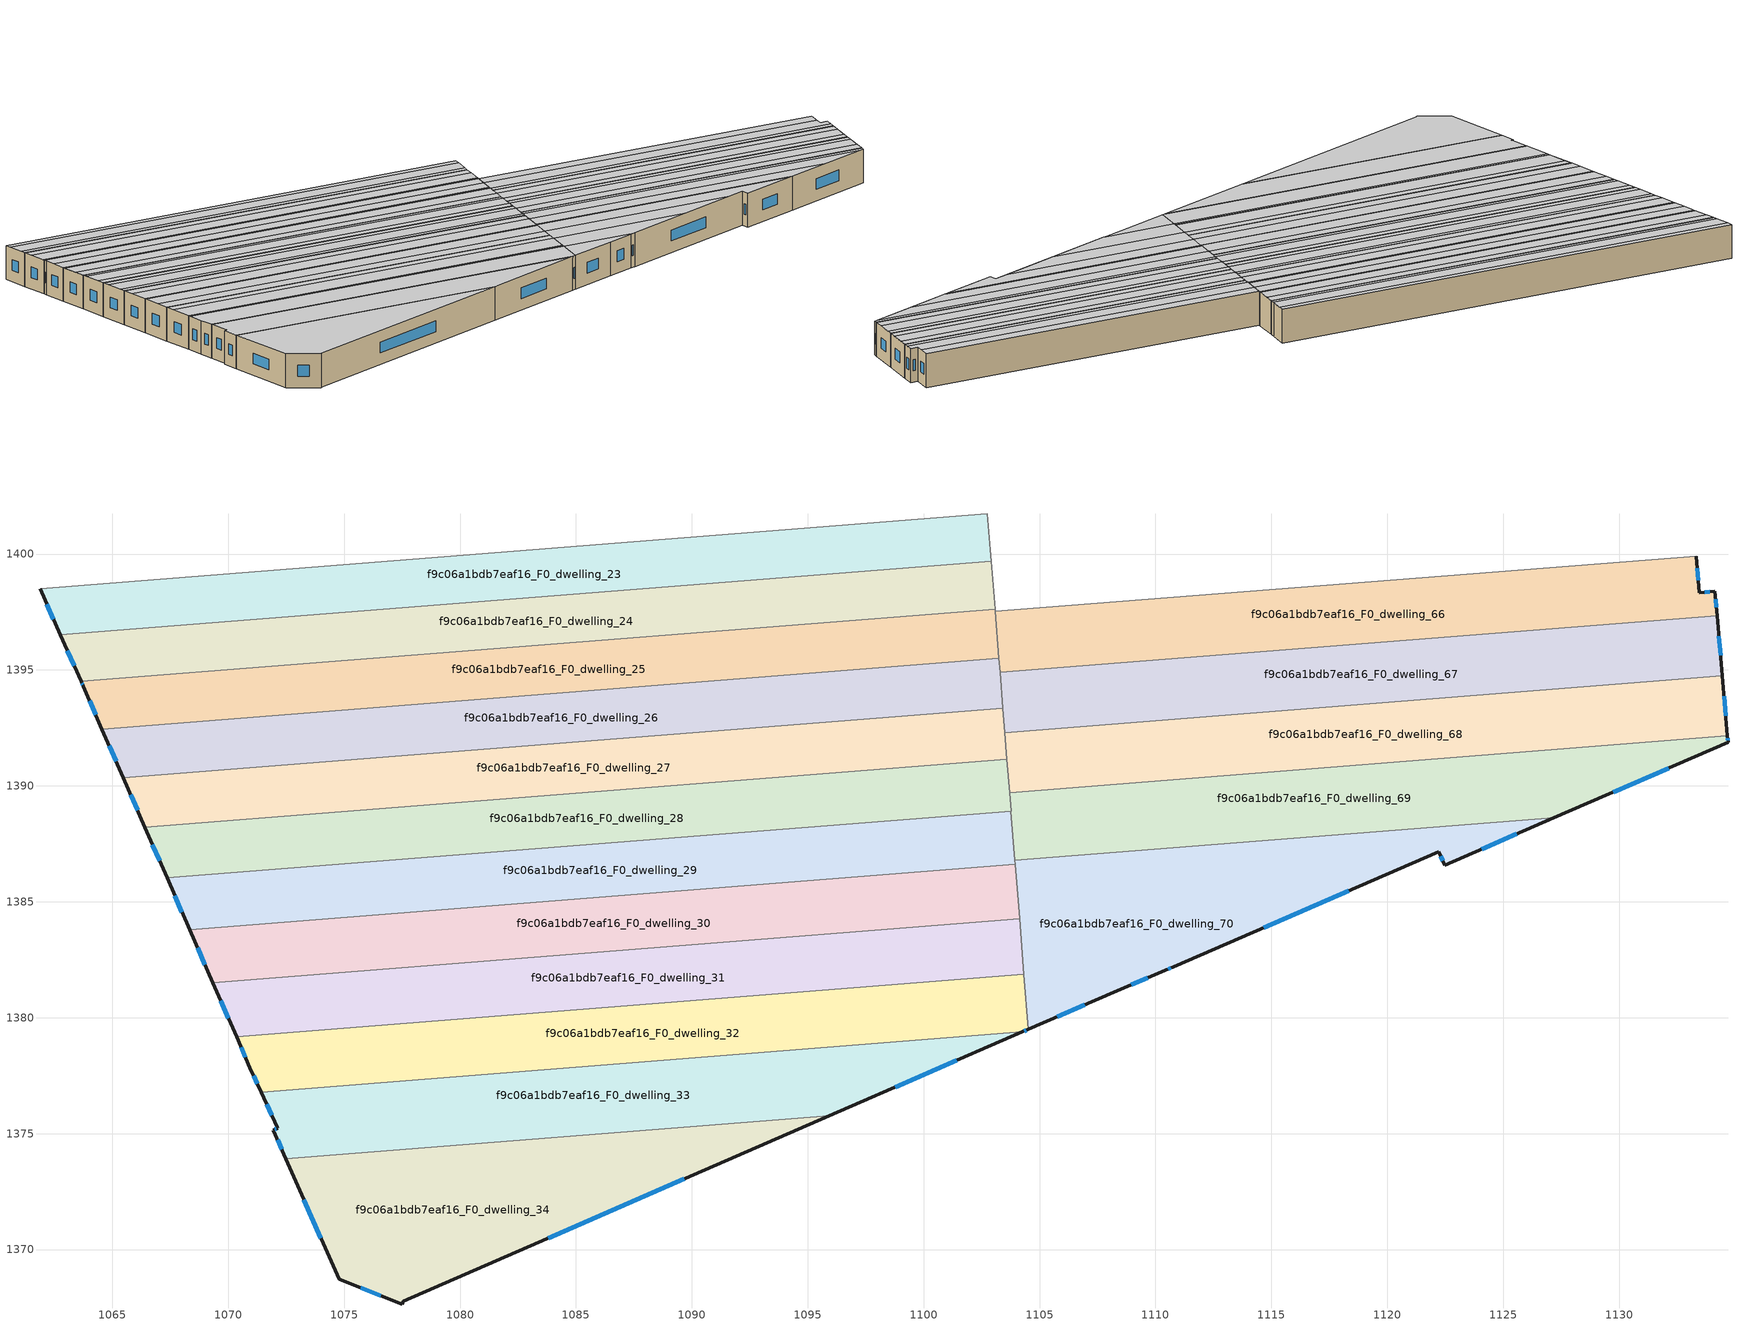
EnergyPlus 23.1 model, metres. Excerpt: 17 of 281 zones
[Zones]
f9c06a1bdb7eaf16_F0_dwelling_23
 floor ground (EU_floor_Construction): 1102.75,1401.74 1102.92,1399.7 1062.76,1396.52 1061.88,1398.5 z0
 wall outside (EU_wall_Construction): 1061.88,1398.5 1062.76,1396.52 z0:3
 wall to f9c06a1bdb7eaf16_F0_dwelling_24 (EU_wall_Construction): 1062.76,1396.52 1102.92,1399.7 z0:3
 wall to f9c06a1bdb7eaf16_F0_dwelling_22 (EU_wall_Construction): 1102.75,1401.74 1061.88,1398.5 z0:3
 wall to f9c06a1bdb7eaf16_F0_dwelling_65 (EU_wall_Construction): 1102.92,1399.7 1102.88,1400.18 z0:3
 wall to f9c06a1bdb7eaf16_F0_dwelling_64 (EU_wall_Construction): 1102.88,1400.18 1102.75,1401.74 z0:3
 window (EU_Window_Construction): 1062.18,1397.83 1062.46,1397.2 z1.02:1.98
 ceiling to f9c06a1bdb7eaf16_F1_dwelling_52 (EU_floor_Construction): 1102.88,1400.1 1102.79,1401.27 1062.08,1398.05 1062.59,1396.91 z3
 ceiling to f9c06a1bdb7eaf16_F1_dwelling_51 (EU_floor_Construction): 1102.79,1401.27 1102.75,1401.74 1061.88,1398.5 1062.08,1398.05 z3
 ceiling to f9c06a1bdb7eaf16_F1_dwelling_53 (EU_floor_Construction): 1102.92,1399.7 1102.88,1400.1 1062.59,1396.91 1062.76,1396.52 z3
f9c06a1bdb7eaf16_F0_dwelling_24
 floor ground (EU_floor_Construction): 1102.92,1399.7 1103.08,1397.62 1063.66,1394.5 1062.76,1396.52 z0
 wall outside (EU_wall_Construction): 1062.76,1396.52 1063.66,1394.5 z0:3
 wall to f9c06a1bdb7eaf16_F0_dwelling_25 (EU_wall_Construction): 1063.66,1394.5 1103.08,1397.62 z0:3
 wall to f9c06a1bdb7eaf16_F0_dwelling_65 (EU_wall_Construction): 1103.08,1397.62 1102.92,1399.7 z0:3
 window (EU_Window_Construction): 1063.07,1395.84 1063.35,1395.19 z1.02:1.98
 ceiling to f9c06a1bdb7eaf16_F1_dwelling_54 (EU_floor_Construction): 1103.07,1397.74 1102.98,1398.92 1063.09,1395.77 1063.6,1394.62 z3
 ceiling to f9c06a1bdb7eaf16_F1_dwelling_53 (EU_floor_Construction): 1102.98,1398.92 1102.92,1399.7 1062.76,1396.52 1063.09,1395.77 z3
 ceiling to f9c06a1bdb7eaf16_F1_dwelling_55 (EU_floor_Construction): 1103.08,1397.62 1103.07,1397.74 1063.6,1394.62 1063.66,1394.5 z3
f9c06a1bdb7eaf16_F0_dwelling_25
 floor ground (EU_floor_Construction): 1103.08,1397.62 1103.25,1395.51 1064.56,1392.45 1063.75,1394.3 1063.66,1394.5 z0
 wall outside (EU_wall_Construction): 1063.66,1394.5 1063.75,1394.3 1064.56,1392.45 z0:3
 wall to f9c06a1bdb7eaf16_F0_dwelling_26 (EU_wall_Construction): 1064.56,1392.45 1103.25,1395.51 z0:3
 wall to f9c06a1bdb7eaf16_F0_dwelling_66 (EU_wall_Construction): 1103.25,1395.51 1103.09,1397.52 z0:3
 wall to f9c06a1bdb7eaf16_F0_dwelling_65 (EU_wall_Construction): 1103.09,1397.52 1103.08,1397.62 z0:3
 window (EU_Window_Construction): 1064.02,1393.67 1064.28,1393.08 / 1063.69,1394.43 1063.72,1394.37 z1.02:1.98
 ceiling to f9c06a1bdb7eaf16_F1_dwelling_55 (EU_floor_Construction): 1103.16,1396.56 1103.08,1397.62 1063.66,1394.5 1063.75,1394.3 1064.11,1393.47 z3
 ceiling adiabatic (EU_roof_Construction): 1103.25,1395.51 1103.16,1396.56 1064.11,1393.47 1064.56,1392.45 z3
f9c06a1bdb7eaf16_F0_dwelling_26
 floor ground (EU_floor_Construction): 1103.25,1395.51 1103.42,1393.35 1065.47,1390.35 1064.56,1392.45 z0
 wall outside (EU_wall_Construction): 1064.56,1392.45 1065.47,1390.35 z0:3
 wall to f9c06a1bdb7eaf16_F0_dwelling_27 (EU_wall_Construction): 1065.47,1390.35 1103.42,1393.35 z0:3
 wall to f9c06a1bdb7eaf16_F0_dwelling_67 (EU_wall_Construction): 1103.42,1393.35 1103.29,1394.89 z0:3
 wall to f9c06a1bdb7eaf16_F0_dwelling_66 (EU_wall_Construction): 1103.3,1394.89 1103.25,1395.51 z0:3
 window (EU_Window_Construction): 1064.87,1391.73 1065.16,1391.06 z1.02:1.98
 ceiling to f9c06a1bdb7eaf16_F1_dwelling_57 (EU_floor_Construction): 1103.35,1394.18 1103.26,1395.37 1064.62,1392.31 1065.12,1391.15 z3
 ceiling to f9c06a1bdb7eaf16_F1_dwelling_58 (EU_floor_Construction): 1103.42,1393.35 1103.35,1394.18 1065.12,1391.15 1065.47,1390.35 z3
 ceiling adiabatic (EU_roof_Construction): 1103.26,1395.37 1103.25,1395.51 1064.56,1392.45 1065.47,1390.35 1064.62,1392.31 z3
f9c06a1bdb7eaf16_F0_dwelling_27
 floor ground (EU_floor_Construction): 1103.42,1393.35 1103.59,1391.15 1066.41,1388.21 1065.47,1390.35 z0
 wall outside (EU_wall_Construction): 1065.47,1390.35 1066.41,1388.21 z0:3
 wall to f9c06a1bdb7eaf16_F0_dwelling_28 (EU_wall_Construction): 1066.41,1388.21 1103.59,1391.15 z0:3
 wall to f9c06a1bdb7eaf16_F0_dwelling_68 (EU_wall_Construction): 1103.59,1391.15 1103.5,1392.3 z0:3
 wall to f9c06a1bdb7eaf16_F0_dwelling_67 (EU_wall_Construction): 1103.5,1392.3 1103.42,1393.35 z0:3
 window (EU_Window_Construction): 1065.79,1389.62 1066.09,1388.94 z1.02:1.98
 ceiling to f9c06a1bdb7eaf16_F1_dwelling_59 (EU_floor_Construction): 1103.54,1391.77 1103.45,1392.98 1065.63,1389.99 1066.15,1388.82 z3
 ceiling to f9c06a1bdb7eaf16_F1_dwelling_60 (EU_floor_Construction): 1103.59,1391.15 1103.54,1391.77 1066.15,1388.82 1066.41,1388.21 z3
 ceiling to f9c06a1bdb7eaf16_F1_dwelling_58 (EU_floor_Construction): 1103.45,1392.98 1103.42,1393.35 1065.47,1390.35 1065.63,1389.99 z3
f9c06a1bdb7eaf16_F0_dwelling_28
 floor ground (EU_floor_Construction): 1103.59,1391.15 1103.77,1388.91 1067.36,1386.03 1066.41,1388.21 z0
 wall outside (EU_wall_Construction): 1066.41,1388.21 1067.36,1386.03 z0:3
 wall to f9c06a1bdb7eaf16_F0_dwelling_29 (EU_wall_Construction): 1067.36,1386.03 1103.77,1388.91 z0:3
 wall to f9c06a1bdb7eaf16_F0_dwelling_69 (EU_wall_Construction): 1103.77,1388.91 1103.7,1389.7 z0:3
 wall to f9c06a1bdb7eaf16_F0_dwelling_68 (EU_wall_Construction): 1103.7,1389.7 1103.59,1391.15 z0:3
 window (EU_Window_Construction): 1066.73,1387.47 1067.04,1386.77 z1.02:1.98
 ceiling to f9c06a1bdb7eaf16_F1_dwelling_61 (EU_floor_Construction): 1103.73,1389.34 1103.64,1390.56 1066.66,1387.64 1067.18,1386.45 z3
 ceiling to f9c06a1bdb7eaf16_F1_dwelling_60 (EU_floor_Construction): 1103.64,1390.56 1103.59,1391.15 1066.41,1388.21 1066.66,1387.64 z3
 ceiling to f9c06a1bdb7eaf16_F1_dwelling_62 (EU_floor_Construction): 1103.77,1388.91 1103.73,1389.34 1067.18,1386.45 1067.36,1386.03 z3
f9c06a1bdb7eaf16_F0_dwelling_29
 floor ground (EU_floor_Construction): 1103.77,1388.91 1103.95,1386.62 1068.34,1383.8 1067.36,1386.03 z0
 wall outside (EU_wall_Construction): 1067.36,1386.03 1068.34,1383.8 z0:3
 wall to f9c06a1bdb7eaf16_F0_dwelling_30 (EU_wall_Construction): 1068.34,1383.8 1103.95,1386.62 z0:3
 wall to f9c06a1bdb7eaf16_F0_dwelling_70 (EU_wall_Construction): 1103.95,1386.62 1103.94,1386.78 z0:3
 wall to f9c06a1bdb7eaf16_F0_dwelling_69 (EU_wall_Construction): 1103.94,1386.78 1103.77,1388.91 z0:3
 window (EU_Window_Construction): 1067.7,1385.27 1068.01,1384.56 z1.02:1.98
 ceiling to f9c06a1bdb7eaf16_F1_dwelling_63 (EU_floor_Construction): 1103.94,1386.72 1103.83,1388.08 1067.72,1385.22 1068.29,1383.9 z3
 ceiling to f9c06a1bdb7eaf16_F1_dwelling_64 (EU_floor_Construction): 1103.95,1386.62 1103.94,1386.72 1068.29,1383.9 1068.34,1383.8 z3
 ceiling to f9c06a1bdb7eaf16_F1_dwelling_62 (EU_floor_Construction): 1103.83,1388.08 1103.77,1388.91 1067.36,1386.03 1067.72,1385.22 z3
f9c06a1bdb7eaf16_F0_dwelling_30
 floor ground (EU_floor_Construction): 1103.95,1386.62 1104.14,1384.27 1069.34,1381.52 1068.34,1383.8 z0
 wall outside (EU_wall_Construction): 1068.34,1383.8 1069.34,1381.52 z0:3
 wall to f9c06a1bdb7eaf16_F0_dwelling_31 (EU_wall_Construction): 1069.34,1381.52 1104.14,1384.27 z0:3
 wall to f9c06a1bdb7eaf16_F0_dwelling_70 (EU_wall_Construction): 1104.14,1384.27 1103.95,1386.61 z0:3
 window (EU_Window_Construction): 1068.68,1383.02 1069,1382.29 z1.02:1.98
 ceiling to f9c06a1bdb7eaf16_F1_dwelling_64 (EU_floor_Construction): 1104.06,1385.25 1103.95,1386.62 1068.34,1383.8 1068.92,1382.47 z3
 ceiling to f9c06a1bdb7eaf16_F1_dwelling_65 (EU_floor_Construction): 1104.13,1384.27 1104.06,1385.25 1068.92,1382.47 1069.34,1381.52 z3
f9c06a1bdb7eaf16_F0_dwelling_31
 floor ground (EU_floor_Construction): 1104.14,1384.27 1104.32,1381.87 1070.36,1379.18 1069.34,1381.52 z0
 wall outside (EU_wall_Construction): 1069.34,1381.52 1070.36,1379.18 z0:3
 wall to f9c06a1bdb7eaf16_F0_dwelling_32 (EU_wall_Construction): 1070.36,1379.18 1104.32,1381.87 z0:3
 wall to f9c06a1bdb7eaf16_F0_dwelling_70 (EU_wall_Construction): 1104.32,1381.87 1104.14,1384.27 z0:3
 window (EU_Window_Construction): 1069.68,1380.72 1070.01,1379.98 z1.02:1.98
 ceiling to f9c06a1bdb7eaf16_F1_dwelling_66 (EU_floor_Construction): 1104.32,1381.87 1104.19,1383.57 1069.64,1380.84 1070.36,1379.18 z3
 ceiling to f9c06a1bdb7eaf16_F1_dwelling_65 (EU_floor_Construction): 1104.19,1383.57 1104.13,1384.27 1069.34,1381.52 1069.64,1380.84 z3
f9c06a1bdb7eaf16_F0_dwelling_32
 floor ground (EU_floor_Construction): 1104.32,1381.87 1104.51,1379.49 1104.26,1379.38 1071.43,1376.79 1070.94,1377.85 1070.36,1379.18 z0
 wall outside (EU_wall_Construction): 1104.26,1379.38 1104.51,1379.49 / 1070.36,1379.18 1070.94,1377.85 1071.43,1376.79 z0:3
 wall to f9c06a1bdb7eaf16_F0_dwelling_33 (EU_wall_Construction): 1071.43,1376.79 1104.26,1379.38 z0:3
 wall to f9c06a1bdb7eaf16_F0_dwelling_70 (EU_wall_Construction): 1104.51,1379.49 1104.32,1381.87 z0:3
 window (EU_Window_Construction): 1104.35,1379.42 1104.43,1379.46 / 1071.11,1377.49 1071.26,1377.15 / 1070.56,1378.73 1070.74,1378.3 z1.02:1.98
 ceiling to f9c06a1bdb7eaf16_F1_dwelling_67 (EU_floor_Construction): 1104.26,1379.38 1104.49,1379.49 1104.51,1379.49 1104.34,1381.67 1070.45,1378.99 1070.94,1377.85 1071.43,1376.79 z3
 ceiling to f9c06a1bdb7eaf16_F1_dwelling_66 (EU_floor_Construction): 1104.34,1381.67 1104.32,1381.87 1070.36,1379.18 1070.45,1378.99 z3
f9c06a1bdb7eaf16_F0_dwelling_33
 floor ground (EU_floor_Construction): 1104.26,1379.38 1095.94,1375.77 1072.49,1373.92 1071.94,1375.15 1072.14,1375.23 1072.12,1375.27 1071.43,1376.79 z0
 wall outside (EU_wall_Construction): 1071.43,1376.79 1072.12,1375.27 1072.14,1375.23 1071.94,1375.15 1072.49,1373.92 / 1095.94,1375.77 1104.26,1379.38 z0:3
 wall to f9c06a1bdb7eaf16_F0_dwelling_34 (EU_wall_Construction): 1072.49,1373.92 1095.94,1375.77 z0:3
 window (EU_Window_Construction): 1071.66,1376.27 1071.89,1375.79 / 1098.77,1377 1101.43,1378.16 / 1072.13,1374.73 1072.3,1374.34 / 1072.08,1375.2 1072.01,1375.18 z1.02:1.98
 ceiling to f9c06a1bdb7eaf16_F1_dwelling_68 (EU_floor_Construction): 1104.26,1379.38 1071.43,1376.79 1072.12,1375.27 1072.14,1375.23 1071.94,1375.15 1072.49,1373.92 1095.94,1375.77 z3
f9c06a1bdb7eaf16_F0_dwelling_34
 floor ground (EU_floor_Construction): 1095.94,1375.77 1077.55,1367.76 1077.5,1367.64 1074.78,1368.71 1072.49,1373.92 z0
 wall outside (EU_wall_Construction): 1072.49,1373.92 1074.78,1368.71 1077.5,1367.64 1077.55,1367.76 1095.94,1375.77 z0:3
 window (EU_Window_Construction): 1073.27,1372.14 1074,1370.48 / 1083.8,1370.49 1089.68,1373.05 / 1075.71,1368.35 1076.58,1368.01 z1.02:1.98
 ceiling to f9c06a1bdb7eaf16_F1_dwelling_69 (EU_floor_Construction): 1095.94,1375.77 1072.49,1373.92 1074.78,1368.71 1077.5,1367.64 1077.55,1367.76 z3
f9c06a1bdb7eaf16_F0_dwelling_66
 floor ground (EU_floor_Construction): 1133.33,1399.92 1133.46,1398.34 1134.14,1398.41 1134.23,1397.34 1103.3,1394.89 1103.09,1397.52 z0
 wall outside (EU_wall_Construction): 1134.23,1397.34 1134.14,1398.41 1133.46,1398.34 1133.33,1399.92 z0:3
 wall to f9c06a1bdb7eaf16_F0_dwelling_67 (EU_wall_Construction): 1103.3,1394.89 1134.23,1397.34 z0:3
 wall to f9c06a1bdb7eaf16_F0_dwelling_65 (EU_wall_Construction): 1133.33,1399.92 1103.09,1397.52 z0:3
 window (EU_Window_Construction): 1133.91,1398.38 1133.69,1398.36 / 1134.2,1397.7 1134.17,1398.04 / 1133.42,1398.88 1133.38,1399.38 z1.02:1.98
 ceiling to f9c06a1bdb7eaf16_F1_dwelling_56 (EU_floor_Construction): 1134.19,1397.81 1134.14,1398.41 1133.46,1398.34 1133.41,1398.95 1103.16,1396.56 1103.26,1395.37 z3
 ceiling adiabatic (EU_roof_Construction): 1133.41,1398.95 1133.33,1399.92 1103.09,1397.52 1103.16,1396.56 z3
 ceiling to f9c06a1bdb7eaf16_F1_dwelling_57 (EU_floor_Construction): 1134.23,1397.34 1134.19,1397.81 1103.26,1395.37 1103.3,1394.89 z3
f9c06a1bdb7eaf16_F0_dwelling_67
 floor ground (EU_floor_Construction): 1134.23,1397.34 1134.45,1394.75 1103.5,1392.3 1103.3,1394.89 z0
 wall outside (EU_wall_Construction): 1134.45,1394.75 1134.23,1397.34 z0:3
 wall to f9c06a1bdb7eaf16_F0_dwelling_68 (EU_wall_Construction): 1103.5,1392.3 1134.45,1394.75 z0:3
 window (EU_Window_Construction): 1134.38,1395.63 1134.3,1396.46 z1.02:1.98
 ceiling to f9c06a1bdb7eaf16_F1_dwelling_58 (EU_floor_Construction): 1134.39,1395.43 1134.29,1396.62 1103.35,1394.18 1103.45,1392.98 z3
 ceiling to f9c06a1bdb7eaf16_F1_dwelling_59 (EU_floor_Construction): 1134.45,1394.74 1134.39,1395.43 1103.45,1392.98 1103.5,1392.3 z3
 ceiling to f9c06a1bdb7eaf16_F1_dwelling_57 (EU_floor_Construction): 1134.29,1396.62 1134.23,1397.34 1103.3,1394.89 1103.35,1394.18 z3
f9c06a1bdb7eaf16_F0_dwelling_68
 floor ground (EU_floor_Construction): 1134.45,1394.75 1134.67,1392.15 1103.7,1389.7 1103.5,1392.3 z0
 wall outside (EU_wall_Construction): 1134.67,1392.15 1134.45,1394.75 z0:3
 wall to f9c06a1bdb7eaf16_F0_dwelling_69 (EU_wall_Construction): 1103.7,1389.7 1134.67,1392.15 z0:3
 window (EU_Window_Construction): 1134.6,1393.03 1134.53,1393.86 z1.02:1.98
 ceiling to f9c06a1bdb7eaf16_F1_dwelling_60 (EU_floor_Construction): 1134.6,1393.01 1134.5,1394.22 1103.54,1391.77 1103.64,1390.56 z3
 ceiling to f9c06a1bdb7eaf16_F1_dwelling_61 (EU_floor_Construction): 1134.67,1392.15 1134.6,1393.01 1103.64,1390.56 1103.7,1389.7 z3
 ceiling to f9c06a1bdb7eaf16_F1_dwelling_59 (EU_floor_Construction): 1134.5,1394.22 1134.45,1394.74 1103.5,1392.3 1103.54,1391.77 z3
f9c06a1bdb7eaf16_F0_dwelling_69
 floor ground (EU_floor_Construction): 1134.67,1392.15 1134.7,1391.88 1127.18,1388.62 1103.94,1386.78 1103.7,1389.7 z0
 wall outside (EU_wall_Construction): 1127.18,1388.62 1134.7,1391.88 1134.67,1392.15 z0:3
 wall to f9c06a1bdb7eaf16_F0_dwelling_70 (EU_wall_Construction): 1103.94,1386.78 1127.18,1388.62 z0:3
 window (EU_Window_Construction): 1129.74,1389.73 1132.14,1390.77 / 1134.69,1391.97 1134.68,1392.06 z1.02:1.98
 ceiling to f9c06a1bdb7eaf16_F1_dwelling_62 (EU_floor_Construction): 1134.44,1391.77 1103.73,1389.34 1103.83,1388.08 1130.85,1390.21 z3
 ceiling to f9c06a1bdb7eaf16_F1_dwelling_61 (EU_floor_Construction): 1134.44,1391.77 1134.7,1391.88 1134.67,1392.15 1103.7,1389.7 1103.73,1389.34 z3
 ceiling to f9c06a1bdb7eaf16_F1_dwelling_63 (EU_floor_Construction): 1130.85,1390.21 1103.83,1388.08 1103.94,1386.78 1127.18,1388.62 z3
f9c06a1bdb7eaf16_F0_dwelling_70
 floor ground (EU_floor_Construction): 1127.18,1388.62 1122.47,1386.58 1122.21,1387.16 1110.79,1382.21 1110.41,1382.04 1108.2,1381.09 1104.51,1379.49 1103.94,1386.78 z0
 wall outside (EU_wall_Construction): 1104.51,1379.49 1108.2,1381.09 1110.41,1382.04 1110.79,1382.21 1122.21,1387.16 1122.47,1386.58 1127.18,1388.62 z0:3
 window (EU_Window_Construction): 1124.08,1387.27 1125.58,1387.92 / 1122.3,1386.96 1122.39,1386.78 / 1114.68,1383.89 1118.33,1385.47 / 1110.54,1382.09 1110.66,1382.15 / 1108.95,1381.41 1109.66,1381.72 / 1105.77,1380.04 1106.94,1380.55 z1.02:1.98
 ceiling to f9c06a1bdb7eaf16_F1_dwelling_65 (EU_floor_Construction): 1120.86,1386.58 1104.06,1385.25 1104.19,1383.57 1116.11,1384.51 z3
 ceiling to f9c06a1bdb7eaf16_F1_dwelling_63 (EU_floor_Construction): 1127.01,1388.54 1127.18,1388.62 1103.94,1386.78 1103.94,1386.72 z3
 ceiling to f9c06a1bdb7eaf16_F1_dwelling_66 (EU_floor_Construction): 1116.11,1384.51 1104.19,1383.57 1104.34,1381.67 1110.71,1382.17 1110.79,1382.21 z3
 ceiling to f9c06a1bdb7eaf16_F1_dwelling_67 (EU_floor_Construction): 1110.41,1382.04 1110.71,1382.17 1104.34,1381.67 1104.51,1379.49 1108.2,1381.09 z3
 ceiling to f9c06a1bdb7eaf16_F1_dwelling_64 (EU_floor_Construction): 1127.01,1388.54 1103.94,1386.72 1104.06,1385.25 1120.86,1386.58 1122.21,1387.16 1122.47,1386.58 z3
[Building]
EU S2 Campaign: North Axis=0; Terrain=City; Solar Distribution=FullExterior
[Site:Location]
Vienna: Latitude=48; Longitude=16.5; Time Zone=1; Elevation=183
[SizingPeriod:WeatherFileDays]
AnnualSizingPeriod: Begin Month=1; Begin Day of Month=1; End Month=12; End Day of Month=31; Day of Week for Start Day=Monday; Use Weather File Daylight Saving Period=No; Use Weather File Rain and Snow Indicators=No
[MATERIAL]
EU_InternalMass_Material: Roughness=MediumRough; Thickness=0.1; Conductivity=1; Density=1800; Specific Heat=900; Thermal Absorptance=0.9; Solar Absorptance=0.7; Visible Absorptance=0.7
[MATERIAL:NOMASS] Roughness=MediumRough; Thermal Absorptance=0.9; Solar Absorptance=0.7; Visible Absorptance=0.7
Name | Thermal Resistance
EU_wall_NoMass | 0.942466
EU_roof_NoMass | 0.551687
EU_floor_NoMass | 0.66527
[WINDOWMATERIAL:SIMPLEGLAZINGSYSTEM]
EU_Window_SimpleGlazing: UFactor=2.03367; Solar Heat Gain Coefficient=0.65; Visible Transmittance=0.65
[CONSTRUCTION]
EU_wall_Construction: EU_wall_NoMass
EU_roof_Construction: EU_roof_NoMass
EU_floor_Construction: EU_floor_NoMass
EU_Window_Construction: EU_Window_SimpleGlazing
EU_InternalMass_Construction: EU_InternalMass_Material
[ZONE] Type=1; Multiplier=1; Ceiling Height=autocalculate; Floor Area=autocalculate; Part of Total Floor Area=Yes
Name | Volume
f9c06a1bdb7eaf16_F0_dwelling_23 | 249.292
f9c06a1bdb7eaf16_F0_dwelling_24 | 249.281
f9c06a1bdb7eaf16_F0_dwelling_25 | 249.357
f9c06a1bdb7eaf16_F0_dwelling_26 | 249.215
f9c06a1bdb7eaf16_F0_dwelling_27 | 249.36
f9c06a1bdb7eaf16_F0_dwelling_28 | 249.264
f9c06a1bdb7eaf16_F0_dwelling_29 | 249.344
f9c06a1bdb7eaf16_F0_dwelling_30 | 249.226
f9c06a1bdb7eaf16_F0_dwelling_31 | 249.295
f9c06a1bdb7eaf16_F0_dwelling_32 | 249.34
f9c06a1bdb7eaf16_F0_dwelling_33 | 249.249
f9c06a1bdb7eaf16_F0_dwelling_34 | 249.455
f9c06a1bdb7eaf16_F0_dwelling_66 | 242.435
f9c06a1bdb7eaf16_F0_dwelling_67 | 242.314
f9c06a1bdb7eaf16_F0_dwelling_68 | 242.41
f9c06a1bdb7eaf16_F0_dwelling_69 | 242.302
f9c06a1bdb7eaf16_F0_dwelling_70 | 242.407
[INTERNALMASS] Construction=EU_InternalMass_Construction
Name | Zone or ZoneList | Surface Area
f9c06a1bdb7eaf16_F0_dwelling_23_EU_InternalMass | f9c06a1bdb7eaf16_F0_dwelling_23 | 83.0972
f9c06a1bdb7eaf16_F0_dwelling_24_EU_InternalMass | f9c06a1bdb7eaf16_F0_dwelling_24 | 83.0932
f9c06a1bdb7eaf16_F0_dwelling_25_EU_InternalMass | f9c06a1bdb7eaf16_F0_dwelling_25 | 83.1188
f9c06a1bdb7eaf16_F0_dwelling_26_EU_InternalMass | f9c06a1bdb7eaf16_F0_dwelling_26 | 83.0719
f9c06a1bdb7eaf16_F0_dwelling_27_EU_InternalMass | f9c06a1bdb7eaf16_F0_dwelling_27 | 83.1199
f9c06a1bdb7eaf16_F0_dwelling_28_EU_InternalMass | f9c06a1bdb7eaf16_F0_dwelling_28 | 83.0881
f9c06a1bdb7eaf16_F0_dwelling_29_EU_InternalMass | f9c06a1bdb7eaf16_F0_dwelling_29 | 83.1142
f9c06a1bdb7eaf16_F0_dwelling_30_EU_InternalMass | f9c06a1bdb7eaf16_F0_dwelling_30 | 83.075
f9c06a1bdb7eaf16_F0_dwelling_31_EU_InternalMass | f9c06a1bdb7eaf16_F0_dwelling_31 | 83.0987
f9c06a1bdb7eaf16_F0_dwelling_32_EU_InternalMass | f9c06a1bdb7eaf16_F0_dwelling_32 | 83.1134
f9c06a1bdb7eaf16_F0_dwelling_33_EU_InternalMass | f9c06a1bdb7eaf16_F0_dwelling_33 | 83.083
f9c06a1bdb7eaf16_F0_dwelling_34_EU_InternalMass | f9c06a1bdb7eaf16_F0_dwelling_34 | 83.1034
f9c06a1bdb7eaf16_F0_dwelling_66_EU_InternalMass | f9c06a1bdb7eaf16_F0_dwelling_66 | 80.812
f9c06a1bdb7eaf16_F0_dwelling_67_EU_InternalMass | f9c06a1bdb7eaf16_F0_dwelling_67 | 80.7716
f9c06a1bdb7eaf16_F0_dwelling_68_EU_InternalMass | f9c06a1bdb7eaf16_F0_dwelling_68 | 80.8032
f9c06a1bdb7eaf16_F0_dwelling_69_EU_InternalMass | f9c06a1bdb7eaf16_F0_dwelling_69 | 80.767
f9c06a1bdb7eaf16_F0_dwelling_70_EU_InternalMass | f9c06a1bdb7eaf16_F0_dwelling_70 | 80.8022
[OTHEREQUIPMENT] Fuel Type=Electricity; Design Level Calculation Method=Watts/Area; Power per Zone Floor Area=1; Fraction Latent=0; Fraction Radiant=0; Fraction Lost=0; Carbon Dioxide Generation Rate=0; EndUse Subcategory=EU_Step8_InternalGains
Name | Zone or ZoneList or Space or SpaceList | Schedule
EU_Step8_InternalGain_f9c06a1bdb7eaf16_F0_dwelling_23_f000 | f9c06a1bdb7eaf16_F0_dwelling_23 | EU_Step8_GainSchedule_f9c06a1bdb7eaf16_F0_dwelling_23_f000
EU_Step8_InternalGain_f9c06a1bdb7eaf16_F0_dwelling_24_f000 | f9c06a1bdb7eaf16_F0_dwelling_24 | EU_Step8_GainSchedule_f9c06a1bdb7eaf16_F0_dwelling_24_f000
EU_Step8_InternalGain_f9c06a1bdb7eaf16_F0_dwelling_25_f000 | f9c06a1bdb7eaf16_F0_dwelling_25 | EU_Step8_GainSchedule_f9c06a1bdb7eaf16_F0_dwelling_25_f000
EU_Step8_InternalGain_f9c06a1bdb7eaf16_F0_dwelling_26_f000 | f9c06a1bdb7eaf16_F0_dwelling_26 | EU_Step8_GainSchedule_f9c06a1bdb7eaf16_F0_dwelling_26_f000
EU_Step8_InternalGain_f9c06a1bdb7eaf16_F0_dwelling_27_f000 | f9c06a1bdb7eaf16_F0_dwelling_27 | EU_Step8_GainSchedule_f9c06a1bdb7eaf16_F0_dwelling_27_f000
EU_Step8_InternalGain_f9c06a1bdb7eaf16_F0_dwelling_28_f000 | f9c06a1bdb7eaf16_F0_dwelling_28 | EU_Step8_GainSchedule_f9c06a1bdb7eaf16_F0_dwelling_28_f000
EU_Step8_InternalGain_f9c06a1bdb7eaf16_F0_dwelling_29_f000 | f9c06a1bdb7eaf16_F0_dwelling_29 | EU_Step8_GainSchedule_f9c06a1bdb7eaf16_F0_dwelling_29_f000
EU_Step8_InternalGain_f9c06a1bdb7eaf16_F0_dwelling_30_f000 | f9c06a1bdb7eaf16_F0_dwelling_30 | EU_Step8_GainSchedule_f9c06a1bdb7eaf16_F0_dwelling_30_f000
EU_Step8_InternalGain_f9c06a1bdb7eaf16_F0_dwelling_31_f000 | f9c06a1bdb7eaf16_F0_dwelling_31 | EU_Step8_GainSchedule_f9c06a1bdb7eaf16_F0_dwelling_31_f000
EU_Step8_InternalGain_f9c06a1bdb7eaf16_F0_dwelling_32_f000 | f9c06a1bdb7eaf16_F0_dwelling_32 | EU_Step8_GainSchedule_f9c06a1bdb7eaf16_F0_dwelling_32_f000
EU_Step8_InternalGain_f9c06a1bdb7eaf16_F0_dwelling_33_f000 | f9c06a1bdb7eaf16_F0_dwelling_33 | EU_Step8_GainSchedule_f9c06a1bdb7eaf16_F0_dwelling_33_f000
EU_Step8_InternalGain_f9c06a1bdb7eaf16_F0_dwelling_34_f000 | f9c06a1bdb7eaf16_F0_dwelling_34 | EU_Step8_GainSchedule_f9c06a1bdb7eaf16_F0_dwelling_34_f000
EU_Step8_InternalGain_f9c06a1bdb7eaf16_F0_dwelling_66_f000 | f9c06a1bdb7eaf16_F0_dwelling_66 | EU_Step8_GainSchedule_f9c06a1bdb7eaf16_F0_dwelling_66_f000
EU_Step8_InternalGain_f9c06a1bdb7eaf16_F0_dwelling_67_f000 | f9c06a1bdb7eaf16_F0_dwelling_67 | EU_Step8_GainSchedule_f9c06a1bdb7eaf16_F0_dwelling_67_f000
EU_Step8_InternalGain_f9c06a1bdb7eaf16_F0_dwelling_68_f000 | f9c06a1bdb7eaf16_F0_dwelling_68 | EU_Step8_GainSchedule_f9c06a1bdb7eaf16_F0_dwelling_68_f000
EU_Step8_InternalGain_f9c06a1bdb7eaf16_F0_dwelling_69_f000 | f9c06a1bdb7eaf16_F0_dwelling_69 | EU_Step8_GainSchedule_f9c06a1bdb7eaf16_F0_dwelling_69_f000
EU_Step8_InternalGain_f9c06a1bdb7eaf16_F0_dwelling_70_f000 | f9c06a1bdb7eaf16_F0_dwelling_70 | EU_Step8_GainSchedule_f9c06a1bdb7eaf16_F0_dwelling_70_f000
[ZONEVENTILATION:DESIGNFLOWRATE] Schedule=EU_AlwaysOn; Design Flow Rate Calculation Method=AirChanges/Hour; Air Changes per Hour=0.530523; Ventilation Type=Natural; Fan Pressure Rise=0; Fan Total Efficiency=1; Constant Term Coefficient=1; Temperature Term Coefficient=0; Velocity Term Coefficient=0; Velocity Squared Term Coefficient=0; Minimum Indoor Temperature=-100; Maximum Indoor Temperature=100; Delta Temperature=-100; Minimum Outdoor Temperature=-100; Maximum Outdoor Temperature=100; Maximum Wind Speed=40
Name | Zone or ZoneList or Space or SpaceList
EU_ConstantAir_f9c06a1bdb7eaf16_F0_dwelling_23 | f9c06a1bdb7eaf16_F0_dwelling_23
EU_ConstantAir_f9c06a1bdb7eaf16_F0_dwelling_24 | f9c06a1bdb7eaf16_F0_dwelling_24
EU_ConstantAir_f9c06a1bdb7eaf16_F0_dwelling_25 | f9c06a1bdb7eaf16_F0_dwelling_25
EU_ConstantAir_f9c06a1bdb7eaf16_F0_dwelling_26 | f9c06a1bdb7eaf16_F0_dwelling_26
EU_ConstantAir_f9c06a1bdb7eaf16_F0_dwelling_27 | f9c06a1bdb7eaf16_F0_dwelling_27
EU_ConstantAir_f9c06a1bdb7eaf16_F0_dwelling_28 | f9c06a1bdb7eaf16_F0_dwelling_28
EU_ConstantAir_f9c06a1bdb7eaf16_F0_dwelling_29 | f9c06a1bdb7eaf16_F0_dwelling_29
EU_ConstantAir_f9c06a1bdb7eaf16_F0_dwelling_30 | f9c06a1bdb7eaf16_F0_dwelling_30
EU_ConstantAir_f9c06a1bdb7eaf16_F0_dwelling_31 | f9c06a1bdb7eaf16_F0_dwelling_31
EU_ConstantAir_f9c06a1bdb7eaf16_F0_dwelling_32 | f9c06a1bdb7eaf16_F0_dwelling_32
EU_ConstantAir_f9c06a1bdb7eaf16_F0_dwelling_33 | f9c06a1bdb7eaf16_F0_dwelling_33
EU_ConstantAir_f9c06a1bdb7eaf16_F0_dwelling_34 | f9c06a1bdb7eaf16_F0_dwelling_34
EU_ConstantAir_f9c06a1bdb7eaf16_F0_dwelling_66 | f9c06a1bdb7eaf16_F0_dwelling_66
EU_ConstantAir_f9c06a1bdb7eaf16_F0_dwelling_67 | f9c06a1bdb7eaf16_F0_dwelling_67
EU_ConstantAir_f9c06a1bdb7eaf16_F0_dwelling_68 | f9c06a1bdb7eaf16_F0_dwelling_68
EU_ConstantAir_f9c06a1bdb7eaf16_F0_dwelling_69 | f9c06a1bdb7eaf16_F0_dwelling_69
EU_ConstantAir_f9c06a1bdb7eaf16_F0_dwelling_70 | f9c06a1bdb7eaf16_F0_dwelling_70
[HVACTEMPLATE:THERMOSTAT] Constant Heating Setpoint=20; Constant Cooling Setpoint=50
EU_HeatOnly_f9c06a1bdb7eaf16_F0_dwelling_0; EU_HeatOnly_f9c06a1bdb7eaf16_F0_dwelling_1; EU_HeatOnly_f9c06a1bdb7eaf16_F0_dwelling_2; EU_HeatOnly_f9c06a1bdb7eaf16_F0_dwelling_3; EU_HeatOnly_f9c06a1bdb7eaf16_F0_dwelling_4; EU_HeatOnly_f9c06a1bdb7eaf16_F0_dwelling_5; EU_HeatOnly_f9c06a1bdb7eaf16_F0_dwelling_6; EU_HeatOnly_f9c06a1bdb7eaf16_F0_dwelling_7; EU_HeatOnly_f9c06a1bdb7eaf16_F0_dwelling_8; EU_HeatOnly_f9c06a1bdb7eaf16_F0_dwelling_9; EU_HeatOnly_f9c06a1bdb7eaf16_F0_dwelling_10; EU_HeatOnly_f9c06a1bdb7eaf16_F0_dwelling_11; EU_HeatOnly_f9c06a1bdb7eaf16_F0_dwelling_12; EU_HeatOnly_f9c06a1bdb7eaf16_F0_dwelling_13; EU_HeatOnly_f9c06a1bdb7eaf16_F0_dwelling_14; EU_HeatOnly_f9c06a1bdb7eaf16_F0_dwelling_15; EU_HeatOnly_f9c06a1bdb7eaf16_F0_dwelling_16; EU_HeatOnly_f9c06a1bdb7eaf16_F0_dwelling_17; EU_HeatOnly_f9c06a1bdb7eaf16_F0_dwelling_18; EU_HeatOnly_f9c06a1bdb7eaf16_F0_dwelling_19; EU_HeatOnly_f9c06a1bdb7eaf16_F0_dwelling_20; EU_HeatOnly_f9c06a1bdb7eaf16_F0_dwelling_21; EU_HeatOnly_f9c06a1bdb7eaf16_F0_dwelling_22; EU_HeatOnly_f9c06a1bdb7eaf16_F0_dwelling_23; EU_HeatOnly_f9c06a1bdb7eaf16_F0_dwelling_24; EU_HeatOnly_f9c06a1bdb7eaf16_F0_dwelling_25; EU_HeatOnly_f9c06a1bdb7eaf16_F0_dwelling_26; EU_HeatOnly_f9c06a1bdb7eaf16_F0_dwelling_27; EU_HeatOnly_f9c06a1bdb7eaf16_F0_dwelling_28; EU_HeatOnly_f9c06a1bdb7eaf16_F0_dwelling_29; EU_HeatOnly_f9c06a1bdb7eaf16_F0_dwelling_30; EU_HeatOnly_f9c06a1bdb7eaf16_F0_dwelling_31; EU_HeatOnly_f9c06a1bdb7eaf16_F0_dwelling_32; EU_HeatOnly_f9c06a1bdb7eaf16_F0_dwelling_33; EU_HeatOnly_f9c06a1bdb7eaf16_F0_dwelling_34; EU_HeatOnly_f9c06a1bdb7eaf16_F0_dwelling_35; EU_HeatOnly_f9c06a1bdb7eaf16_F0_dwelling_36; EU_HeatOnly_f9c06a1bdb7eaf16_F0_dwelling_37; EU_HeatOnly_f9c06a1bdb7eaf16_F0_dwelling_38; EU_HeatOnly_f9c06a1bdb7eaf16_F0_dwelling_39; EU_HeatOnly_f9c06a1bdb7eaf16_F0_dwelling_40; EU_HeatOnly_f9c06a1bdb7eaf16_F0_dwelling_41; EU_HeatOnly_f9c06a1bdb7eaf16_F0_dwelling_42; EU_HeatOnly_f9c06a1bdb7eaf16_F0_dwelling_43; EU_HeatOnly_f9c06a1bdb7eaf16_F0_dwelling_44; EU_HeatOnly_f9c06a1bdb7eaf16_F0_dwelling_45; EU_HeatOnly_f9c06a1bdb7eaf16_F0_dwelling_46; EU_HeatOnly_f9c06a1bdb7eaf16_F0_dwelling_47; EU_HeatOnly_f9c06a1bdb7eaf16_F0_dwelling_48; EU_HeatOnly_f9c06a1bdb7eaf16_F0_dwelling_49; EU_HeatOnly_f9c06a1bdb7eaf16_F0_dwelling_50; EU_HeatOnly_f9c06a1bdb7eaf16_F0_dwelling_51; EU_HeatOnly_f9c06a1bdb7eaf16_F0_dwelling_52; EU_HeatOnly_f9c06a1bdb7eaf16_F0_dwelling_53; EU_HeatOnly_f9c06a1bdb7eaf16_F0_dwelling_54; EU_HeatOnly_f9c06a1bdb7eaf16_F0_dwelling_55; EU_HeatOnly_f9c06a1bdb7eaf16_F0_dwelling_56; EU_HeatOnly_f9c06a1bdb7eaf16_F0_dwelling_57; EU_HeatOnly_f9c06a1bdb7eaf16_F0_dwelling_58; EU_HeatOnly_f9c06a1bdb7eaf16_F0_dwelling_59; EU_HeatOnly_f9c06a1bdb7eaf16_F0_dwelling_60; EU_HeatOnly_f9c06a1bdb7eaf16_F0_dwelling_61; EU_HeatOnly_f9c06a1bdb7eaf16_F0_dwelling_62; EU_HeatOnly_f9c06a1bdb7eaf16_F0_dwelling_63; EU_HeatOnly_f9c06a1bdb7eaf16_F0_dwelling_64; EU_HeatOnly_f9c06a1bdb7eaf16_F0_dwelling_65; EU_HeatOnly_f9c06a1bdb7eaf16_F0_dwelling_66; EU_HeatOnly_f9c06a1bdb7eaf16_F0_dwelling_67; EU_HeatOnly_f9c06a1bdb7eaf16_F0_dwelling_68; EU_HeatOnly_f9c06a1bdb7eaf16_F0_dwelling_69; EU_HeatOnly_f9c06a1bdb7eaf16_F0_dwelling_70; EU_HeatOnly_f9c06a1bdb7eaf16_F1_dwelling_0; EU_HeatOnly_f9c06a1bdb7eaf16_F1_dwelling_1; EU_HeatOnly_f9c06a1bdb7eaf16_F1_dwelling_2; EU_HeatOnly_f9c06a1bdb7eaf16_F1_dwelling_3; EU_HeatOnly_f9c06a1bdb7eaf16_F1_dwelling_4; EU_HeatOnly_f9c06a1bdb7eaf16_F1_dwelling_5; EU_HeatOnly_f9c06a1bdb7eaf16_F1_dwelling_6; EU_HeatOnly_f9c06a1bdb7eaf16_F1_dwelling_7; EU_HeatOnly_f9c06a1bdb7eaf16_F1_dwelling_8; EU_HeatOnly_f9c06a1bdb7eaf16_F1_dwelling_9; EU_HeatOnly_f9c06a1bdb7eaf16_F1_dwelling_10; EU_HeatOnly_f9c06a1bdb7eaf16_F1_dwelling_11; EU_HeatOnly_f9c06a1bdb7eaf16_F1_dwelling_12; EU_HeatOnly_f9c06a1bdb7eaf16_F1_dwelling_13; EU_HeatOnly_f9c06a1bdb7eaf16_F1_dwelling_14; EU_HeatOnly_f9c06a1bdb7eaf16_F1_dwelling_15; EU_HeatOnly_f9c06a1bdb7eaf16_F1_dwelling_16; EU_HeatOnly_f9c06a1bdb7eaf16_F1_dwelling_17; EU_HeatOnly_f9c06a1bdb7eaf16_F1_dwelling_18; EU_HeatOnly_f9c06a1bdb7eaf16_F1_dwelling_19; EU_HeatOnly_f9c06a1bdb7eaf16_F1_dwelling_20; EU_HeatOnly_f9c06a1bdb7eaf16_F1_dwelling_21; EU_HeatOnly_f9c06a1bdb7eaf16_F1_dwelling_22; EU_HeatOnly_f9c06a1bdb7eaf16_F1_dwelling_23; EU_HeatOnly_f9c06a1bdb7eaf16_F1_dwelling_24; EU_HeatOnly_f9c06a1bdb7eaf16_F1_dwelling_25; EU_HeatOnly_f9c06a1bdb7eaf16_F1_dwelling_26; EU_HeatOnly_f9c06a1bdb7eaf16_F1_dwelling_27; EU_HeatOnly_f9c06a1bdb7eaf16_F1_dwelling_28; EU_HeatOnly_f9c06a1bdb7eaf16_F1_dwelling_29; EU_HeatOnly_f9c06a1bdb7eaf16_F1_dwelling_30; EU_HeatOnly_f9c06a1bdb7eaf16_F1_dwelling_31; EU_HeatOnly_f9c06a1bdb7eaf16_F1_dwelling_32; EU_HeatOnly_f9c06a1bdb7eaf16_F1_dwelling_33; EU_HeatOnly_f9c06a1bdb7eaf16_F1_dwelling_34; EU_HeatOnly_f9c06a1bdb7eaf16_F1_dwelling_35; EU_HeatOnly_f9c06a1bdb7eaf16_F1_dwelling_36; EU_HeatOnly_f9c06a1bdb7eaf16_F1_dwelling_37; EU_HeatOnly_f9c06a1bdb7eaf16_F1_dwelling_38; EU_HeatOnly_f9c06a1bdb7eaf16_F1_dwelling_39; EU_HeatOnly_f9c06a1bdb7eaf16_F1_dwelling_40; EU_HeatOnly_f9c06a1bdb7eaf16_F1_dwelling_41; EU_HeatOnly_f9c06a1bdb7eaf16_F1_dwelling_42; EU_HeatOnly_f9c06a1bdb7eaf16_F1_dwelling_43; EU_HeatOnly_f9c06a1bdb7eaf16_F1_dwelling_44; EU_HeatOnly_f9c06a1bdb7eaf16_F1_dwelling_45; EU_HeatOnly_f9c06a1bdb7eaf16_F1_dwelling_46; EU_HeatOnly_f9c06a1bdb7eaf16_F1_dwelling_47; EU_HeatOnly_f9c06a1bdb7eaf16_F1_dwelling_48; EU_HeatOnly_f9c06a1bdb7eaf16_F1_dwelling_49; EU_HeatOnly_f9c06a1bdb7eaf16_F1_dwelling_50; EU_HeatOnly_f9c06a1bdb7eaf16_F1_dwelling_51; EU_HeatOnly_f9c06a1bdb7eaf16_F1_dwelling_52; EU_HeatOnly_f9c06a1bdb7eaf16_F1_dwelling_53; EU_HeatOnly_f9c06a1bdb7eaf16_F1_dwelling_54; EU_HeatOnly_f9c06a1bdb7eaf16_F1_dwelling_55; EU_HeatOnly_f9c06a1bdb7eaf16_F1_dwelling_56; EU_HeatOnly_f9c06a1bdb7eaf16_F1_dwelling_57; EU_HeatOnly_f9c06a1bdb7eaf16_F1_dwelling_58; EU_HeatOnly_f9c06a1bdb7eaf16_F1_dwelling_59; EU_HeatOnly_f9c06a1bdb7eaf16_F1_dwelling_60; EU_HeatOnly_f9c06a1bdb7eaf16_F1_dwelling_61; EU_HeatOnly_f9c06a1bdb7eaf16_F1_dwelling_62; EU_HeatOnly_f9c06a1bdb7eaf16_F1_dwelling_63; EU_HeatOnly_f9c06a1bdb7eaf16_F1_dwelling_64; EU_HeatOnly_f9c06a1bdb7eaf16_F1_dwelling_65; EU_HeatOnly_f9c06a1bdb7eaf16_F1_dwelling_66; EU_HeatOnly_f9c06a1bdb7eaf16_F1_dwelling_67; EU_HeatOnly_f9c06a1bdb7eaf16_F1_dwelling_68; EU_HeatOnly_f9c06a1bdb7eaf16_F1_dwelling_69; EU_HeatOnly_f9c06a1bdb7eaf16_F2_dwelling_0; EU_HeatOnly_f9c06a1bdb7eaf16_F2_dwelling_1; EU_HeatOnly_f9c06a1bdb7eaf16_F2_dwelling_2; EU_HeatOnly_f9c06a1bdb7eaf16_F2_dwelling_3; EU_HeatOnly_f9c06a1bdb7eaf16_F2_dwelling_4; EU_HeatOnly_f9c06a1bdb7eaf16_F2_dwelling_5; EU_HeatOnly_f9c06a1bdb7eaf16_F2_dwelling_6; EU_HeatOnly_f9c06a1bdb7eaf16_F2_dwelling_7; EU_HeatOnly_f9c06a1bdb7eaf16_F2_dwelling_8; EU_HeatOnly_f9c06a1bdb7eaf16_F2_dwelling_9; EU_HeatOnly_f9c06a1bdb7eaf16_F2_dwelling_10; EU_HeatOnly_f9c06a1bdb7eaf16_F2_dwelling_11; EU_HeatOnly_f9c06a1bdb7eaf16_F2_dwelling_12; EU_HeatOnly_f9c06a1bdb7eaf16_F2_dwelling_13; EU_HeatOnly_f9c06a1bdb7eaf16_F2_dwelling_14; EU_HeatOnly_f9c06a1bdb7eaf16_F2_dwelling_15; EU_HeatOnly_f9c06a1bdb7eaf16_F2_dwelling_16; EU_HeatOnly_f9c06a1bdb7eaf16_F2_dwelling_17; EU_HeatOnly_f9c06a1bdb7eaf16_F2_dwelling_18; EU_HeatOnly_f9c06a1bdb7eaf16_F2_dwelling_19; EU_HeatOnly_f9c06a1bdb7eaf16_F2_dwelling_20; EU_HeatOnly_f9c06a1bdb7eaf16_F2_dwelling_21; EU_HeatOnly_f9c06a1bdb7eaf16_F2_dwelling_22; EU_HeatOnly_f9c06a1bdb7eaf16_F2_dwelling_23; EU_HeatOnly_f9c06a1bdb7eaf16_F2_dwelling_24; EU_HeatOnly_f9c06a1bdb7eaf16_F2_dwelling_25; EU_HeatOnly_f9c06a1bdb7eaf16_F2_dwelling_26; EU_HeatOnly_f9c06a1bdb7eaf16_F2_dwelling_27; EU_HeatOnly_f9c06a1bdb7eaf16_F2_dwelling_28; EU_HeatOnly_f9c06a1bdb7eaf16_F2_dwelling_29; EU_HeatOnly_f9c06a1bdb7eaf16_F2_dwelling_30; EU_HeatOnly_f9c06a1bdb7eaf16_F2_dwelling_31; EU_HeatOnly_f9c06a1bdb7eaf16_F2_dwelling_32; EU_HeatOnly_f9c06a1bdb7eaf16_F2_dwelling_33; EU_HeatOnly_f9c06a1bdb7eaf16_F2_dwelling_34; EU_HeatOnly_f9c06a1bdb7eaf16_F2_dwelling_35; EU_HeatOnly_f9c06a1bdb7eaf16_F2_dwelling_36; EU_HeatOnly_f9c06a1bdb7eaf16_F2_dwelling_37; EU_HeatOnly_f9c06a1bdb7eaf16_F2_dwelling_38; EU_HeatOnly_f9c06a1bdb7eaf16_F2_dwelling_39; EU_HeatOnly_f9c06a1bdb7eaf16_F2_dwelling_40; EU_HeatOnly_f9c06a1bdb7eaf16_F2_dwelling_41; EU_HeatOnly_f9c06a1bdb7eaf16_F2_dwelling_42; EU_HeatOnly_f9c06a1bdb7eaf16_F2_dwelling_43; EU_HeatOnly_f9c06a1bdb7eaf16_F2_dwelling_44; EU_HeatOnly_f9c06a1bdb7eaf16_F2_dwelling_45; EU_HeatOnly_f9c06a1bdb7eaf16_F2_dwelling_46; EU_HeatOnly_f9c06a1bdb7eaf16_F2_dwelling_47; EU_HeatOnly_f9c06a1bdb7eaf16_F2_dwelling_48; EU_HeatOnly_f9c06a1bdb7eaf16_F2_dwelling_49; EU_HeatOnly_f9c06a1bdb7eaf16_F2_dwelling_50; EU_HeatOnly_f9c06a1bdb7eaf16_F2_dwelling_51; EU_HeatOnly_f9c06a1bdb7eaf16_F2_dwelling_52; EU_HeatOnly_f9c06a1bdb7eaf16_F2_dwelling_53; EU_HeatOnly_f9c06a1bdb7eaf16_F2_dwelling_54; EU_HeatOnly_f9c06a1bdb7eaf16_F2_dwelling_55; EU_HeatOnly_f9c06a1bdb7eaf16_F2_dwelling_56; EU_HeatOnly_f9c06a1bdb7eaf16_F2_dwelling_57; EU_HeatOnly_f9c06a1bdb7eaf16_F2_dwelling_58; EU_HeatOnly_f9c06a1bdb7eaf16_F2_dwelling_59; EU_HeatOnly_f9c06a1bdb7eaf16_F2_dwelling_60; EU_HeatOnly_f9c06a1bdb7eaf16_F2_dwelling_61; EU_HeatOnly_f9c06a1bdb7eaf16_F2_dwelling_62; EU_HeatOnly_f9c06a1bdb7eaf16_F2_dwelling_63; EU_HeatOnly_f9c06a1bdb7eaf16_F2_dwelling_64; EU_HeatOnly_f9c06a1bdb7eaf16_F2_dwelling_65; EU_HeatOnly_f9c06a1bdb7eaf16_F2_dwelling_66; EU_HeatOnly_f9c06a1bdb7eaf16_F2_dwelling_67; EU_HeatOnly_f9c06a1bdb7eaf16_F2_dwelling_68; EU_HeatOnly_f9c06a1bdb7eaf16_F2_dwelling_69; EU_HeatOnly_f9c06a1bdb7eaf16_F3_dwelling_0; EU_HeatOnly_f9c06a1bdb7eaf16_F3_dwelling_1; EU_HeatOnly_f9c06a1bdb7eaf16_F3_dwelling_2; EU_HeatOnly_f9c06a1bdb7eaf16_F3_dwelling_3; EU_HeatOnly_f9c06a1bdb7eaf16_F3_dwelling_4; EU_HeatOnly_f9c06a1bdb7eaf16_F3_dwelling_5; EU_HeatOnly_f9c06a1bdb7eaf16_F3_dwelling_6; EU_HeatOnly_f9c06a1bdb7eaf16_F3_dwelling_7; EU_HeatOnly_f9c06a1bdb7eaf16_F3_dwelling_8; EU_HeatOnly_f9c06a1bdb7eaf16_F3_dwelling_9; EU_HeatOnly_f9c06a1bdb7eaf16_F3_dwelling_10; EU_HeatOnly_f9c06a1bdb7eaf16_F3_dwelling_11; EU_HeatOnly_f9c06a1bdb7eaf16_F3_dwelling_12; EU_HeatOnly_f9c06a1bdb7eaf16_F3_dwelling_13; EU_HeatOnly_f9c06a1bdb7eaf16_F3_dwelling_14; EU_HeatOnly_f9c06a1bdb7eaf16_F3_dwelling_15; EU_HeatOnly_f9c06a1bdb7eaf16_F3_dwelling_16; EU_HeatOnly_f9c06a1bdb7eaf16_F3_dwelling_17; EU_HeatOnly_f9c06a1bdb7eaf16_F3_dwelling_18; EU_HeatOnly_f9c06a1bdb7eaf16_F3_dwelling_19; EU_HeatOnly_f9c06a1bdb7eaf16_F3_dwelling_20; EU_HeatOnly_f9c06a1bdb7eaf16_F3_dwelling_21; EU_HeatOnly_f9c06a1bdb7eaf16_F3_dwelling_22; EU_HeatOnly_f9c06a1bdb7eaf16_F3_dwelling_23; EU_HeatOnly_f9c06a1bdb7eaf16_F3_dwelling_24; EU_HeatOnly_f9c06a1bdb7eaf16_F3_dwelling_25; EU_HeatOnly_f9c06a1bdb7eaf16_F3_dwelling_26; EU_HeatOnly_f9c06a1bdb7eaf16_F3_dwelling_27; EU_HeatOnly_f9c06a1bdb7eaf16_F3_dwelling_28; EU_HeatOnly_f9c06a1bdb7eaf16_F3_dwelling_29; EU_HeatOnly_f9c06a1bdb7eaf16_F3_dwelling_30; EU_HeatOnly_f9c06a1bdb7eaf16_F3_dwelling_31; EU_HeatOnly_f9c06a1bdb7eaf16_F3_dwelling_32; EU_HeatOnly_f9c06a1bdb7eaf16_F3_dwelling_33; EU_HeatOnly_f9c06a1bdb7eaf16_F3_dwelling_34
[HVACTEMPLATE:ZONE:IDEALLOADSAIRSYSTEM] System Availability Schedule=EU_AlwaysOn; Maximum Heating Supply Air Temperature=50; Minimum Cooling Supply Air Temperature=13; Maximum Heating Supply Air Humidity Ratio=0.0156; Minimum Cooling Supply Air Humidity Ratio=0.0077; Heating Limit=NoLimit; Cooling Limit=NoLimit; Heating Availability Schedule=EU_AlwaysOn; Cooling Availability Schedule=EU_CoolingOff; Dehumidification Control Type=ConstantSensibleHeatRatio; Cooling Sensible Heat Ratio=0.7; Dehumidification Setpoint=60; Humidification Control Type=None; Humidification Setpoint=30; Outdoor Air Method=None; Outdoor Air Flow Rate per Person=0.00944; Outdoor Air Flow Rate per Zone Floor Area=0; Outdoor Air Flow Rate per Zone=0; Demand Controlled Ventilation Type=None; Outdoor Air Economizer Type=NoEconomizer; Heat Recovery Type=None; Sensible Heat Recovery Effectiveness=0.7; Latent Heat Recovery Effectiveness=0.65
Name | Template Thermostat
f9c06a1bdb7eaf16_F0_dwelling_23 | EU_HeatOnly_f9c06a1bdb7eaf16_F0_dwelling_23
f9c06a1bdb7eaf16_F0_dwelling_24 | EU_HeatOnly_f9c06a1bdb7eaf16_F0_dwelling_24
f9c06a1bdb7eaf16_F0_dwelling_25 | EU_HeatOnly_f9c06a1bdb7eaf16_F0_dwelling_25
f9c06a1bdb7eaf16_F0_dwelling_26 | EU_HeatOnly_f9c06a1bdb7eaf16_F0_dwelling_26
f9c06a1bdb7eaf16_F0_dwelling_27 | EU_HeatOnly_f9c06a1bdb7eaf16_F0_dwelling_27
f9c06a1bdb7eaf16_F0_dwelling_28 | EU_HeatOnly_f9c06a1bdb7eaf16_F0_dwelling_28
f9c06a1bdb7eaf16_F0_dwelling_29 | EU_HeatOnly_f9c06a1bdb7eaf16_F0_dwelling_29
f9c06a1bdb7eaf16_F0_dwelling_30 | EU_HeatOnly_f9c06a1bdb7eaf16_F0_dwelling_30
f9c06a1bdb7eaf16_F0_dwelling_31 | EU_HeatOnly_f9c06a1bdb7eaf16_F0_dwelling_31
f9c06a1bdb7eaf16_F0_dwelling_32 | EU_HeatOnly_f9c06a1bdb7eaf16_F0_dwelling_32
f9c06a1bdb7eaf16_F0_dwelling_33 | EU_HeatOnly_f9c06a1bdb7eaf16_F0_dwelling_33
f9c06a1bdb7eaf16_F0_dwelling_34 | EU_HeatOnly_f9c06a1bdb7eaf16_F0_dwelling_34
f9c06a1bdb7eaf16_F0_dwelling_66 | EU_HeatOnly_f9c06a1bdb7eaf16_F0_dwelling_66
f9c06a1bdb7eaf16_F0_dwelling_67 | EU_HeatOnly_f9c06a1bdb7eaf16_F0_dwelling_67
f9c06a1bdb7eaf16_F0_dwelling_68 | EU_HeatOnly_f9c06a1bdb7eaf16_F0_dwelling_68
f9c06a1bdb7eaf16_F0_dwelling_69 | EU_HeatOnly_f9c06a1bdb7eaf16_F0_dwelling_69
f9c06a1bdb7eaf16_F0_dwelling_70 | EU_HeatOnly_f9c06a1bdb7eaf16_F0_dwelling_70
[SIZING:ZONE] Zone Cooling Design Supply Air Temperature Input Method=SupplyAirTemperature; Zone Cooling Design Supply Air Temperature=13; Zone Heating Design Supply Air Temperature Input Method=SupplyAirTemperature; Zone Heating Design Supply Air Temperature=50; Zone Cooling Design Supply Air Humidity Ratio=0.008; Zone Heating Design Supply Air Humidity Ratio=0.008; Cooling Design Air Flow Method=DesignDay; Cooling Design Air Flow Rate=0; Cooling Minimum Air Flow per Zone Floor Area=0.000762; Cooling Minimum Air Flow=0; Cooling Minimum Air Flow Fraction=0.2; Heating Design Air Flow Method=DesignDay; Heating Design Air Flow Rate=0; Heating Maximum Air Flow per Zone Floor Area=0.002032; Heating Maximum Air Flow=0.141576; Heating Maximum Air Flow Fraction=0.3; Account for Dedicated Outdoor Air System=No; Dedicated Outdoor Air System Control Strategy=NeutralSupplyAir; Dedicated Outdoor Air Low Setpoint Temperature for Design=autosize; Dedicated Outdoor Air High Setpoint Temperature for Design=autosize; Zone Load Sizing Method=Sensible Load Only No Latent Load; Zone Latent Cooling Design Supply Air Humidity Ratio Input Method=HumidityRatioDifference; Zone Cooling Design Supply Air Humidity Ratio Difference=0.005; Zone Latent Heating Design Supply Air Humidity Ratio Input Method=HumidityRatioDifference; Zone Humidification Design Supply Air Humidity Ratio Difference=0.005
f9c06a1bdb7eaf16_F0_dwelling_23; f9c06a1bdb7eaf16_F0_dwelling_24; f9c06a1bdb7eaf16_F0_dwelling_25; f9c06a1bdb7eaf16_F0_dwelling_26; f9c06a1bdb7eaf16_F0_dwelling_27; f9c06a1bdb7eaf16_F0_dwelling_28; f9c06a1bdb7eaf16_F0_dwelling_29; f9c06a1bdb7eaf16_F0_dwelling_30; f9c06a1bdb7eaf16_F0_dwelling_31; f9c06a1bdb7eaf16_F0_dwelling_32; f9c06a1bdb7eaf16_F0_dwelling_33; f9c06a1bdb7eaf16_F0_dwelling_34; f9c06a1bdb7eaf16_F0_dwelling_66; f9c06a1bdb7eaf16_F0_dwelling_67; f9c06a1bdb7eaf16_F0_dwelling_68; f9c06a1bdb7eaf16_F0_dwelling_69; f9c06a1bdb7eaf16_F0_dwelling_70
[SCHEDULE:CONSTANT]
Name | Hourly Value
EU_AlwaysOn | 1
EU_CoolingOff | 0
[SCHEDULE:FILE] Column Number=1; Rows to Skip at Top=0; Number of Hours of Data=8760; Column Separator=Comma; Interpolate to Timestep=No; Minutes per Item=60; Adjust Schedule for Daylight Savings=Yes
Name | File
EU_Step8_GainSchedule_f9c06a1bdb7eaf16_F0_dwelling_23_f000 | ../../schedules/f9c06a1bdb7eaf16/f9c06a1bdb7eaf16_F0_dwelling_23_f000_gain.csv
EU_Step8_GainSchedule_f9c06a1bdb7eaf16_F0_dwelling_24_f000 | ../../schedules/f9c06a1bdb7eaf16/f9c06a1bdb7eaf16_F0_dwelling_24_f000_gain.csv
EU_Step8_GainSchedule_f9c06a1bdb7eaf16_F0_dwelling_25_f000 | ../../schedules/f9c06a1bdb7eaf16/f9c06a1bdb7eaf16_F0_dwelling_25_f000_gain.csv
EU_Step8_GainSchedule_f9c06a1bdb7eaf16_F0_dwelling_26_f000 | ../../schedules/f9c06a1bdb7eaf16/f9c06a1bdb7eaf16_F0_dwelling_26_f000_gain.csv
EU_Step8_GainSchedule_f9c06a1bdb7eaf16_F0_dwelling_27_f000 | ../../schedules/f9c06a1bdb7eaf16/f9c06a1bdb7eaf16_F0_dwelling_27_f000_gain.csv
EU_Step8_GainSchedule_f9c06a1bdb7eaf16_F0_dwelling_28_f000 | ../../schedules/f9c06a1bdb7eaf16/f9c06a1bdb7eaf16_F0_dwelling_28_f000_gain.csv
EU_Step8_GainSchedule_f9c06a1bdb7eaf16_F0_dwelling_29_f000 | ../../schedules/f9c06a1bdb7eaf16/f9c06a1bdb7eaf16_F0_dwelling_29_f000_gain.csv
EU_Step8_GainSchedule_f9c06a1bdb7eaf16_F0_dwelling_30_f000 | ../../schedules/f9c06a1bdb7eaf16/f9c06a1bdb7eaf16_F0_dwelling_30_f000_gain.csv
EU_Step8_GainSchedule_f9c06a1bdb7eaf16_F0_dwelling_31_f000 | ../../schedules/f9c06a1bdb7eaf16/f9c06a1bdb7eaf16_F0_dwelling_31_f000_gain.csv
EU_Step8_GainSchedule_f9c06a1bdb7eaf16_F0_dwelling_32_f000 | ../../schedules/f9c06a1bdb7eaf16/f9c06a1bdb7eaf16_F0_dwelling_32_f000_gain.csv
EU_Step8_GainSchedule_f9c06a1bdb7eaf16_F0_dwelling_33_f000 | ../../schedules/f9c06a1bdb7eaf16/f9c06a1bdb7eaf16_F0_dwelling_33_f000_gain.csv
EU_Step8_GainSchedule_f9c06a1bdb7eaf16_F0_dwelling_34_f000 | ../../schedules/f9c06a1bdb7eaf16/f9c06a1bdb7eaf16_F0_dwelling_34_f000_gain.csv
EU_Step8_GainSchedule_f9c06a1bdb7eaf16_F0_dwelling_66_f000 | ../../schedules/f9c06a1bdb7eaf16/f9c06a1bdb7eaf16_F0_dwelling_66_f000_gain.csv
EU_Step8_GainSchedule_f9c06a1bdb7eaf16_F0_dwelling_67_f000 | ../../schedules/f9c06a1bdb7eaf16/f9c06a1bdb7eaf16_F0_dwelling_67_f000_gain.csv
EU_Step8_GainSchedule_f9c06a1bdb7eaf16_F0_dwelling_68_f000 | ../../schedules/f9c06a1bdb7eaf16/f9c06a1bdb7eaf16_F0_dwelling_68_f000_gain.csv
EU_Step8_GainSchedule_f9c06a1bdb7eaf16_F0_dwelling_69_f000 | ../../schedules/f9c06a1bdb7eaf16/f9c06a1bdb7eaf16_F0_dwelling_69_f000_gain.csv
EU_Step8_GainSchedule_f9c06a1bdb7eaf16_F0_dwelling_70_f000 | ../../schedules/f9c06a1bdb7eaf16/f9c06a1bdb7eaf16_F0_dwelling_70_f000_gain.csv
